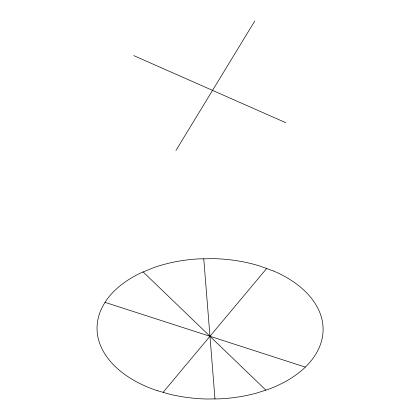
<?xml version="1.0" encoding="UTF-8"?>
<svg xmlns="http://www.w3.org/2000/svg" width="420" height="420" viewBox="0 0 420 420"><rect width="100%" height="100%" fill="white"/><g stroke="black" fill="none" stroke-linecap="round" stroke-linejoin="round"><path stroke-width="0.63" d="M175.948 150.439L254.803 21M163.091 392.327L266.632 268.517M157.216 390.621L168.94 394.023A112.775 69.962 0.6 0 0 206.388 399L219.151 398.879A113.08 70.166 0.6 0 0 256.247 393.178L267.734 389.54A113.416 70.397 0.6 0 0 305.361 367.112L104.989 302.348A113.379 70.35 0.6 0 1 141.109 272.795L154.035 267.519A113.096 70.187 0.6 0 1 198.608 258.888L214.389 258.662A112.854 70.056 0.6 0 1 259.865 266.044L273.352 270.974M133.707 55.587L285.836 122.729M143.126 271.913L265.913 390.154M203.763 258.793L214.982 398.932M273.394 270.931A113.148 70.234 0.6 0 1 305.308 367.096M157.185 390.653A113.096 70.166 0.6 0 1 105.058 302.369"/></g></svg>
